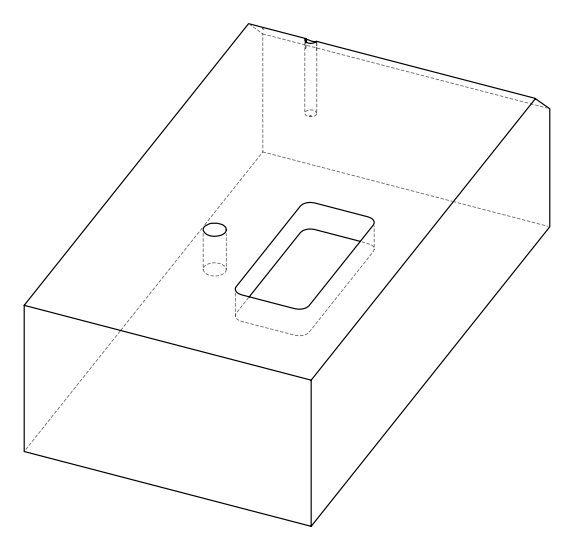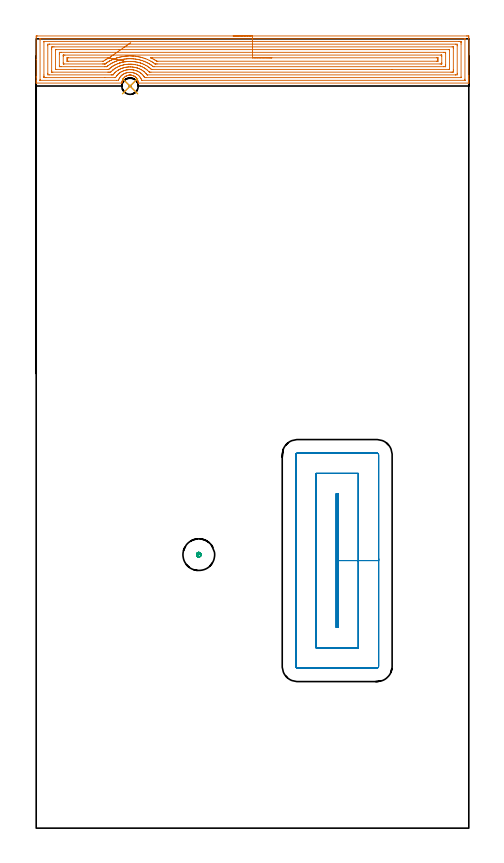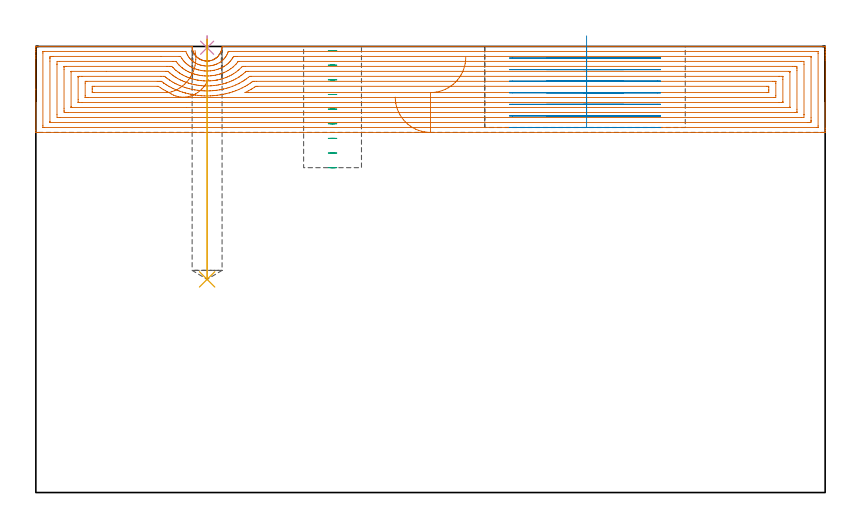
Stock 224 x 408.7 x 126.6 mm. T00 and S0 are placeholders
(PLAN: 5 operations, 3 tool changes, 27.8 min)
(1 AREA_MILL | FG_CHAMFER_SURFACE | UGT0205_001 | 16.62 min | 66853 mm3)
(2 MILL_RECTANGULAR_POCKET | POCKET_RECTANGULAR_STRAIGHT | UGT0201_132 | Follow Part, ap 3.5, ae 75% | 10.41 min | 162703 mm3)
(3 MILL_BLIND_HOLE_FROM_SOLID_MATERIAL | STEP1POCKET | UGT0201_132 | Spiral | 0.42 min | 7395 mm3)
(4 SPOT_DRILL | STEP1POCKET_1 | NXT0321_9005460120000 | 0.03 min | 193 mm3)
(5 DRILL_BLIND_HOLE_INTO_CENTER | STEP1POCKET_1 | UGT0301_480 | 0.27 min | 3598 mm3)
(TOOL UGT0205_001 | Chamfer Mill 20 x 3 x 45 deg. | D20 FL50 Z2)
(TOOL UGT0201_132 | Carbide End Mill 14.0 | D14 FL30 Z4)
(TOOL NXT0321_9005460120000 | NC Spot Drill, 142deg, 12mm, Carbide, Uncoated | D12 PA142 FL30 Z2)
(TOOL UGT0301_480 | Carbide Drill 8.5 mm | D8.5 PA118 FL75 Z2)
(OP 1 AREA_MILL)
G17 G21 G94 G90
T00 M6
G54
G17 G0 G90 X102. Y410.2 S1061 M3
G43 Z136.6 H0
Z112.2
G94 G1 X102.038 Z111.328 F250.
X102.152 Z110.464
X102.341 Z109.612
X102.603 Z108.78
X102.937 Z107.974
X103.34 Z107.2
X103.808 Z106.464
X104.34 Z105.772
X104.929 Z105.129
X105.572 Z104.54
X106.264 Z104.008
X107. Z103.54
X107.774 Z103.137
X108.58 Z102.803
X109.412 Z102.541
X110.264 Z102.352
X111.128 Z102.238
X112. Z102.2
X222.81
X223.411 Y410.197 Z102.203
X223.993 Y410.191 Z102.206
X223.996 Y410.184 Z102.213
X223.999 Y409.598 Z102.799
X224. Y409.009 Z103.388
Y389.668 Z122.727
Y389.078 Z123.316
Y388.473 Z123.924
Y388.186 Z124.21
Y387.581 Z124.815
Y387.294 Z125.101
Y386.719 Z125.68
Y386.187 Z126.212
Y385.85 Z126.541
X223.99 Y385.803 Z126.588
X223.857 Y385.8 Z126.6
X53.175
X52.858 Y385.805 Z126.591
X52.831 Y386.062 Z126.336
X52.803 Y386.285 Z126.114
X52.712 Y386.726 Z125.672
X52.675 Y386.848 Z125.55
X52.597 Y387.112 Z125.288
X52.563 Y387.226 Z125.173
X52.481 Y387.423 Z124.977
X52.386 Y387.615 Z124.784
X52.111 Y388.073 Z124.326
X51.786 Y388.504 Z123.896
X51.67 Y388.635 Z123.764
X51.562 Y388.738 Z123.661
X51.462 Y388.834 Z123.564
X51.392 Y388.892 Z123.505
X51.244 Y389.02 Z123.379
X51.174 Y389.072 Z123.328
X51.014 Y389.189 Z123.208
X50.776 Y389.346 Z123.05
X50.699 Y389.391 Z123.006
X50.501 Y389.486 Z122.911
X50.297 Y389.585 Z122.814
X49.882 Y389.74 Z122.659
X49.61 Y389.809 Z122.584
X49.438 Y389.855 Z122.541
X49.243 Y389.885 Z122.512
X49.164 Y389.896 Z122.499
X48.988 Y389.923 Z122.473
X48.765 Y389.938 Z122.453
X48.735 Z122.451
X48.719 Y389.939
X48.645 Y389.944 Z122.454
X48.541 Y389.946 Z122.45
X48.464 Y389.94 Z122.451
X48.318 Y389.935 Z122.46
X48.095 Y389.912 Z122.486
X47.955 Y389.883 Z122.509
X47.833 Y389.864 Z122.534
X47.645 Y389.829 Z122.569
X47.323 Y389.737 Z122.661
X47.201 Y389.702 Z122.696
X46.936 Y389.594 Z122.801
X46.847 Y389.559 Z122.838
X46.548 Y389.414 Z122.986
X46.504 Y389.392 Z123.008
X46.307 Y389.273 Z123.127
X46.067 Y389.104 Z123.296
X45.837 Y388.919 Z123.48
X45.748 Y388.837 Z123.561
X45.62 Y388.72 Z123.679
X45.413 Y388.508 Z123.891
X45.089 Y388.073 Z124.327
X44.891 Y387.74 Z124.659
X44.817 Y387.615 Z124.784
X44.655 Y387.253 Z125.147
X44.519 Y386.883 Z125.517
X44.482 Y386.726 Z125.673
X44.422 Y386.402 Z125.994
X44.401 Y386.283 Z126.113
X44.373 Y386.025 Z126.373
X44.341 Y385.805 Z126.592
X44.262 Y385.8 Z126.6
X0.143
X0.01 Y385.803 Z126.588
X0.007 Y385.848 Z126.544
X0. Y386.187 Z126.212
Y386.719 Z125.68
Y387.294 Z125.101
Y388.473 Z123.924
Y389.078 Z123.316
Y397.921 Z114.476
X0.001 Y409.598 Z102.799
X0.004 Y410.184 Z102.213
X0.007 Y410.191 Z102.206
X0.589 Y410.2 Z102.2
X112.
Y408.786 Z103.614
X221.708 Y408.785 Z103.615
X221.867 Y408.784 Z103.616
X221.972 Y408.78 Z103.62
X221.992 Y408.777 Z103.623
X221.995 Y408.774 Z103.626
X221.998 Y408.759 Z103.641
X221.999 Y408.706 Z103.694
X222. Y408.334 Z104.066
Y387.814 Z124.586
X221.998 Y387.294 Z125.106
X221.995 Y387.248 Z125.152
X221.991 Y387.227 Z125.173
X221.986 Y387.221 Z125.179
X221.946 Y387.219 Z125.181
X221.787 Y387.215 Z125.185
X221.708 Y387.214 Z125.186
X54.958
X54.62 Y387.221 Z125.179
X54.609 Y387.245 Z125.155
X54.59 Y387.294 Z125.106
X54.513 Y387.51 Z124.89
X54.366 Y387.886 Z124.514
X54.206 Y388.186 Z124.214
X54.066 Y388.432 Z123.968
X53.919 Y388.661 Z123.739
X53.803 Y388.82 Z123.58
X53.608 Y389.078 Z123.322
X53.412 Y389.32 Z123.08
X53.175 Y389.564 Z122.836
X52.713 Y389.97 Z122.43
X52.284 Y390.278 Z122.122
X52.044 Y390.433 Z121.967
X51.576 Y390.679 Z121.721
X51.392 Y390.761 Z121.639
X51.148 Y390.863 Z121.537
X50.673 Y391.032 Z121.368
X50.501 Y391.08 Z121.32
X50.207 Y391.157 Z121.243
X49.865 Y391.232 Z121.168
X49.61 Y391.27 Z121.13
X49.144 Y391.329 Z121.071
X48.719 Y391.352 Z121.048
X48.238 Y391.344 Z121.056
X47.827 Y391.308 Z121.092
X47.443 Y391.247 Z121.153
X46.936 Y391.145 Z121.255
X46.716 Y391.083 Z121.317
X46.423 Y390.999 Z121.401
X46.045 Y390.865 Z121.535
X46.038 Y390.863 Z121.537
X45.435 Y390.581 Z121.819
X45.153 Y390.428 Z121.972
X44.874 Y390.25 Z122.15
X44.491 Y389.97 Z122.43
X44.363 Y389.869 Z122.531
X44.262 Y389.784 Z122.616
X43.903 Y389.438 Z122.962
X43.785 Y389.317 Z123.083
X43.589 Y389.078 Z123.322
X43.371 Y388.789 Z123.611
X43.137 Y388.421 Z123.979
X42.997 Y388.186 Z124.214
X42.829 Y387.836 Z124.564
X42.594 Y387.294 Z125.106
X42.552 Y387.221 Z125.179
X41.588 Y387.214 Z125.186
X2.292 Y387.215 Z125.185
X2.133 Y387.216 Z125.184
X2.028 Y387.22 Z125.18
X2.008 Y387.223 Z125.177
X2.005 Y387.226 Z125.174
X2.002 Y387.241 Z125.159
X2.001 Y387.294 Z125.106
X2. Y387.666 Z124.734
Y408.186 Z104.214
X2.002 Y408.706 Z103.694
X2.005 Y408.752 Z103.648
X2.009 Y408.773 Z103.627
X2.014 Y408.779 Z103.621
X2.054 Y408.781 Z103.619
X2.213 Y408.785 Z103.615
X2.292 Y408.786 Z103.614
X112.
Y407.372 Z105.028
X218.954 Y407.371 Z105.029
X219.398 Y407.37 Z105.03
X219.846 Y407.367 Z105.033
X219.986 Y407.365 Z105.035
X219.995 Y407.076 Z105.324
X219.998 Y406.922 Z105.478
X220. Y406.768 Z105.632
Y406.03 Z106.37
Y388.924 Z123.476
X219.998 Y388.769 Z123.631
X219.993 Y388.667 Z123.733
X219.99 Y388.634 Z123.766
X219.984 Y388.633 Z123.767
X219.958 Y388.631 Z123.769
X219.846 Y388.629 Z123.771
X57.189
X56.74 Y388.63 Z123.77
X56.294 Y388.632 Z123.768
X56.152 Y388.635 Z123.765
X56.119 Y388.643 Z123.757
X56.08 Y388.704 Z123.696
X56.048 Y388.756 Z123.644
X55.86 Y389.067 Z123.333
X55.849 Y389.085 Z123.315
X55.645 Y389.381 Z123.019
X55.478 Y389.605 Z122.795
X55.19 Y389.97 Z122.43
X54.958 Y390.226 Z122.174
X54.631 Y390.54 Z121.86
X54.264 Y390.863 Z121.537
X54.066 Y391.013 Z121.387
X53.543 Y391.387 Z121.013
X53.175 Y391.6 Z120.8
X52.878 Y391.755 Z120.645
X52.478 Y391.949 Z120.451
X52.284 Y392.03 Z120.37
X51.838 Y392.201 Z120.199
X51.392 Y392.351 Z120.049
X50.591 Y392.557 Z119.843
X50.501 Y392.576 Z119.824
X50.11 Y392.647 Z119.753
X49.61 Y392.711 Z119.689
X49.538 Y392.719 Z119.681
X49.109 Y392.749 Z119.651
X48.719 Y392.766 Z119.634
X48.599
X48.215 Y392.758 Z119.642
X47.827 Y392.735 Z119.665
X47.747 Y392.728 Z119.672
X47.088 Y392.647 Z119.753
X46.957 Y392.625 Z119.775
X46.936 Y392.621 Z119.779
X46.225 Y392.467 Z119.933
X46.045 Y392.416 Z119.984
X45.534 Y392.265 Z120.135
X45.153 Y392.124 Z120.276
X44.893 Y392.015 Z120.385
X44.304 Y391.755 Z120.645
X44.276 Y391.741 Z120.659
X44.262 Y391.734 Z120.666
X43.925 Y391.544 Z120.856
X43.712 Y391.413 Z120.987
X43.371 Y391.185 Z121.215
X43.185 Y391.049 Z121.351
X42.94 Y390.863 Z121.537
X42.689 Y390.653 Z121.747
X42.48 Y390.46 Z121.94
X42.233 Y390.217 Z122.183
X42.009 Y389.97 Z122.43
X41.82 Y389.739 Z122.661
X41.588 Y389.434 Z122.966
X41.447 Y389.22 Z123.18
X41.081 Y388.637 Z123.763
X41.033 Y388.635 Z123.765
X40.922 Y388.631 Z123.769
X40.697 Y388.629 Z123.771
X35.517 Y388.628 Z123.772
X5.046 Y388.629 Z123.771
X4.602 Y388.63 Z123.77
X4.154 Y388.633 Z123.767
X4.014 Y388.635 Z123.765
X4.005 Y388.924 Z123.476
X4.002 Y389.078 Z123.322
X4. Y389.232 Z123.168
Y389.97 Z122.43
Y407.076 Z105.324
X4.002 Y407.231 Z105.169
X4.007 Y407.333 Z105.067
X4.01 Y407.366 Z105.034
X4.016 Y407.367 Z105.033
X4.042 Y407.369 Z105.031
X4.154 Y407.371 Z105.029
X112. Y407.372 Z105.028
Y405.957 Z106.443
X217.245
X217.982 Y405.95 Z106.45
X217.999 Y405.201 Z107.199
X218. Y405.137 Z107.263
X217.999 Y390.863 Z121.537
X217.984 Y390.05 Z122.35
X217.172 Y390.043 Z122.357
X217.099
X57.631
X57.558 Y390.044 Z122.356
X57.47 Y390.047 Z122.353
X57.431 Y390.049 Z122.351
X57.334 Y390.169 Z122.231
X57.248 Y390.277 Z122.123
X56.963 Y390.639 Z121.761
X56.766 Y390.863 Z121.537
X56.74 Y390.89 Z121.51
X55.994 Y391.61 Z120.79
X55.849 Y391.736 Z120.664
X55.826 Y391.755 Z120.645
X55.323 Y392.123 Z120.277
X54.958 Y392.379 Z120.021
X54.521 Y392.647 Z119.753
X54.066 Y392.889 Z119.511
X53.586 Y393.128 Z119.272
X53.175 Y393.297 Z119.103
X52.527 Y393.539 Z118.861
X52.284 Y393.621 Z118.779
X52.164 Y393.659 Z118.741
X51.392 Y393.853 Z118.547
X50.987 Y393.945 Z118.455
X50.501 Y394.028 Z118.372
X49.939 Y394.101 Z118.299
X49.61 Y394.133 Z118.267
X48.978 Y394.171 Z118.229
X48.719 Y394.18 Z118.22
X48.089 Y394.169 Z118.231
X47.827 Y394.153 Z118.247
X47.266 Y394.101 Z118.299
X46.936 Y394.058 Z118.342
X46.483 Y393.993 Z118.407
X46.045 Y393.905 Z118.495
X45.743 Y393.841 Z118.559
X45.479 Y393.779 Z118.621
X45.153 Y393.69 Z118.71
X45.037 Y393.656 Z118.744
X44.656 Y393.539 Z118.861
X44.367 Y393.434 Z118.966
X44.262 Y393.392 Z119.008
X43.738 Y393.171 Z119.229
X43.371 Y393.005 Z119.395
X43.127 Y392.891 Z119.509
X42.667 Y392.647 Z119.753
X42.549 Y392.578 Z119.822
X42.48 Y392.535 Z119.865
X42.012 Y392.223 Z120.177
X41.588 Y391.917 Z120.483
X41.497 Y391.847 Z120.553
X41.385 Y391.755 Z120.645
X41.017 Y391.434 Z120.966
X40.697 Y391.134 Z121.266
X40.563 Y390.996 Z121.404
X40.442 Y390.863 Z121.537
X40.148 Y390.52 Z121.88
X39.806 Y390.092 Z122.308
X39.764 Y390.05 Z122.35
X39.728 Y390.048 Z122.352
X38.914 Y390.043 Z122.357
X38.842
X6.755
X6.017 Y390.05 Z122.35
X6.001 Y390.799 Z121.601
X6. Y390.863 Z121.537
X6.001 Y405.137 Z107.263
X6.016 Y405.95 Z106.45
X6.828 Y405.957 Z106.443
X6.901
X112.
Y404.543 Z107.857
X215.389
X215.986 Y404.54 Z107.86
X215.989 Y404.538 Z107.862
X215.996 Y404.53 Z107.87
X215.998 Y404.245 Z108.155
X216. Y403.634 Z108.766
X215.999 Y392.647 Z119.753
X215.997 Y392.039 Z120.361
X215.99 Y391.755 Z120.645
X215.975 Y391.464 Z120.936
X215.684 Y391.46 Z120.94
X215.389 Y391.458 Z120.942
X214.795 Y391.457 Z120.943
X59.414
X58.817 Y391.46 Z120.94
X58.672 Y391.464 Z120.936
X58.602 Y391.468 Z120.932
X58.523 Y391.546 Z120.854
X58.314 Y391.755 Z120.645
X57.631 Y392.411 Z119.989
X57.368 Y392.647 Z119.753
X56.74 Y393.121 Z119.279
X56.12 Y393.539 Z118.861
X55.849 Y393.705 Z118.695
X55.471 Y393.917 Z118.483
X54.958 Y394.174 Z118.226
X54.394 Y394.431 Z117.969
X54.066 Y394.564 Z117.836
X53.85 Y394.648 Z117.752
X53.175 Y394.883 Z117.517
X52.898 Y394.972 Z117.428
X52.538 Y395.069 Z117.331
X52.284 Y395.131 Z117.269
X51.472 Y395.323 Z117.077
X51.392 Y395.338 Z117.062
X51.375 Y395.34 Z117.06
X50.896 Y395.414 Z116.986
X50.501 Y395.469 Z116.931
X50.336 Y395.488 Z116.912
X49.61 Y395.552 Z116.848
X49.366 Y395.567 Z116.833
X48.719 Y395.594 Z116.806
X48.452 Y395.59 Z116.81
X47.827 Y395.573 Z116.827
X47.593 Y395.558 Z116.842
X46.936 Y395.496 Z116.904
X46.782 Y395.478 Z116.922
X46.045 Y395.377 Z117.023
X45.998 Y395.37 Z117.03
X45.755 Y395.323 Z117.077
X45.259 Y395.218 Z117.182
X45.153 Y395.194 Z117.206
X44.547 Y395.038 Z117.362
X44.262 Y394.955 Z117.445
X43.861 Y394.833 Z117.567
X43.371 Y394.657 Z117.743
X43.208 Y394.594 Z117.806
X42.808 Y394.431 Z117.969
X42.579 Y394.331 Z118.069
X42.48 Y394.286 Z118.114
X41.973 Y394.046 Z118.354
X41.588 Y393.841 Z118.559
X41.394 Y393.734 Z118.666
X41.073 Y393.539 Z118.861
X40.845 Y393.391 Z119.009
X40.697 Y393.292 Z119.108
X40.323 Y393.021 Z119.379
X39.824 Y392.647 Z119.753
X39.814 Y392.639 Z119.761
X39.806 Y392.632 Z119.768
X39.346 Y392.215 Z120.185
X38.914 Y391.807 Z120.593
X38.889 Y391.781 Z120.619
X38.864 Y391.755 Z120.645
X38.601 Y391.47 Z120.93
X38.315 Y391.463 Z120.937
X38.023 Y391.46 Z120.94
X37.429 Y391.457 Z120.943
X37.132
X8.611
X8.014 Y391.46 Z120.94
X8.011 Y391.462 Z120.938
X8.004 Y391.47 Z120.93
X8.001 Y391.755 Z120.645
X8. Y392.366 Z120.034
Y403.353 Z109.047
X8.003 Y403.961 Z108.439
X8.01 Y404.245 Z108.155
X8.025 Y404.536 Z107.864
X8.316 Y404.54 Z107.86
X8.611 Y404.542 Z107.858
X9.204 Y404.543 Z107.857
X112.
Y403.129 Z109.271
X213.831
X213.953 Y403.127 Z109.273
X213.982 Y403.125 Z109.275
X213.99 Y403.122 Z109.278
X213.994 Y403.116 Z109.284
X213.997 Y403.089 Z109.311
X214. Y402.96 Z109.44
Y393.146 Z119.254
X213.997 Y393.014 Z119.386
X213.993 Y392.91 Z119.49
X213.99 Y392.881 Z119.519
X213.979 Y392.878 Z119.522
X213.94 Y392.876 Z119.524
X213.607 Y392.872 Z119.528
X184.264 Y392.871 Z119.529
X60.305
X60.08 Y392.872 Z119.528
X59.748 Y392.876 Z119.524
X59.669 Y392.878 Z119.522
X59.568 Y392.96 Z119.44
X59.414 Y393.095 Z119.305
X58.92 Y393.539 Z118.861
X58.523 Y393.846 Z118.554
X58.187 Y394.097 Z118.303
X57.708 Y394.431 Z117.969
X57.631 Y394.483 Z117.917
X57.478 Y394.585 Z117.815
X56.74 Y395.005 Z117.395
X56.124 Y395.323 Z117.077
X55.849 Y395.455 Z116.945
X55.606 Y395.566 Z116.834
X54.958 Y395.829 Z116.571
X54.158 Y396.124 Z116.276
X54.066 Y396.155 Z116.245
X53.878 Y396.216 Z116.184
X53.175 Y396.406 Z115.994
X52.918 Y396.473 Z115.927
X52.284 Y396.617 Z115.783
X51.781 Y396.719 Z115.681
X51.392 Y396.784 Z115.616
X50.735 Y396.874 Z115.526
X50.501 Y396.898 Z115.502
X49.752 Y396.966 Z115.434
X49.61 Y396.974 Z115.426
X48.817 Y397.009 Z115.391
X48.719 Y397.01 Z115.39
X47.94 Y396.995 Z115.405
X47.827 Y396.989 Z115.411
X47.104 Y396.939 Z115.461
X46.936 Y396.923 Z115.477
X46.302 Y396.851 Z115.549
X46.045 Y396.816 Z115.584
X45.522 Y396.739 Z115.661
X45.153 Y396.666 Z115.734
X44.781 Y396.589 Z115.811
X44.262 Y396.468 Z115.932
X44.061 Y396.417 Z115.983
X43.371 Y396.231 Z116.17
X43.359 Y396.227 Z116.173
X43.322 Y396.216 Z116.184
X42.695 Y396. Z116.4
X42.48 Y395.923 Z116.477
X42.052 Y395.752 Z116.648
X41.588 Y395.558 Z116.842
X41.425 Y395.487 Z116.913
X41.068 Y395.323 Z117.077
X40.818 Y395.202 Z117.198
X40.697 Y395.14 Z117.26
X40.239 Y394.89 Z117.51
X39.806 Y394.634 Z117.766
X39.681 Y394.556 Z117.844
X39.49 Y394.431 Z117.969
X39.15 Y394.196 Z118.204
X38.914 Y394.028 Z118.372
X38.637 Y393.817 Z118.583
X38.283 Y393.539 Z118.861
X38.141 Y393.421 Z118.979
X38.023 Y393.319 Z119.081
X37.67 Y393.001 Z119.399
X37.588 Y392.928 Z119.472
X37.539 Y392.886 Z119.514
X37.465 Y392.878 Z119.522
X37.132 Y392.874 Z119.526
X36.907 Y392.872 Z119.528
X20.002 Y392.871 Z119.529
X10.169
X10.047 Y392.873 Z119.527
X10.018 Y392.875 Z119.525
X10.01 Y392.878 Z119.522
X10.006 Y392.884 Z119.516
X10.003 Y392.911 Z119.489
X10. Y393.04 Z119.36
Y402.854 Z109.546
X10.002 Y402.986 Z109.414
X10.007 Y403.09 Z109.31
X10.01 Y403.119 Z109.281
X10.021 Y403.122 Z109.278
X10.06 Y403.124 Z109.276
X10.393 Y403.128 Z109.272
X42.758 Y403.129 Z109.271
X112.
Y401.715 Z110.685
X210.933
X211.68 Y401.713 Z110.687
X211.824 Y401.711 Z110.689
X211.968 Y401.708 Z110.692
X211.991 Y401.701 Z110.699
X211.994 Y401.674 Z110.726
X211.998 Y401.627 Z110.773
X211.999 Y401.569 Z110.831
X212. Y401.393 Z111.007
Y395.148 Z117.252
X211.997 Y394.431 Z117.969
X211.994 Y394.343 Z118.057
X211.99 Y394.301 Z118.099
X211.984 Y394.292 Z118.108
X211.966 Y394.29 Z118.11
X211.824 Y394.287 Z118.113
X211.079 Y394.285 Z118.115
X210.933
X61.197
X61.051 Y394.286 Z118.114
X60.759 Y394.29 Z118.11
X60.678 Y394.292 Z118.108
X60.634 Y394.306 Z118.094
X60.305 Y394.568 Z117.832
X59.715 Y395.022 Z117.378
X59.414 Y395.232 Z117.168
X59.279 Y395.323 Z117.077
X58.822 Y395.624 Z116.776
X58.523 Y395.801 Z116.599
X57.794 Y396.216 Z116.184
X57.631 Y396.303 Z116.097
X57.453 Y396.395 Z116.005
X56.74 Y396.727 Z115.673
X55.857 Y397.1 Z115.3
X55.836 Y397.108 Z115.292
X54.958 Y397.416 Z114.984
X54.511 Y397.555 Z114.845
X54.066 Y397.677 Z114.723
X53.3 Y397.875 Z114.525
X53.175 Y397.904 Z114.496
X52.75 Y398. Z114.4
X52.284 Y398.091 Z114.309
X52.173 Y398.111 Z114.289
X51.392 Y398.225 Z114.175
X51.133 Y398.26 Z114.14
X50.501 Y398.323 Z114.077
X50.148 Y398.354 Z114.046
X49.61 Y398.389 Z114.011
X49.203 Y398.407 Z113.993
X48.719 Y398.423 Z113.977
X48.303 Y398.416 Z113.984
X47.827 Y398.403 Z113.997
X47.445 Y398.383 Z114.017
X46.936 Y398.348 Z114.052
X46.618 Y398.319 Z114.081
X46.045 Y398.255 Z114.145
X45.819 Y398.226 Z114.174
X45.153 Y398.131 Z114.269
X45.041 Y398.113 Z114.287
X44.447 Y398. Z114.4
X44.294 Y397.968 Z114.432
X44.262 Y397.961 Z114.439
X43.574 Y397.797 Z114.603
X43.371 Y397.744 Z114.656
X42.874 Y397.606 Z114.794
X42.48 Y397.491 Z114.909
X42.191 Y397.396 Z115.004
X41.588 Y397.194 Z115.206
X41.525 Y397.171 Z115.229
X41.363 Y397.108 Z115.292
X40.892 Y396.913 Z115.487
X40.697 Y396.83 Z115.57
X40.273 Y396.64 Z115.76
X39.806 Y396.426 Z115.974
X39.665 Y396.357 Z116.043
X39.389 Y396.216 Z116.184
X39.082 Y396.048 Z116.352
X38.914 Y395.952 Z116.448
X38.523 Y395.715 Z116.685
X38.023 Y395.399 Z117.001
X37.978 Y395.369 Z117.031
X37.913 Y395.323 Z117.077
X37.46 Y394.995 Z117.405
X37.132 Y394.752 Z117.648
X36.95 Y394.613 Z117.787
X36.713 Y394.431 Z117.969
X36.528 Y394.292 Z118.108
X36.383 Y394.288 Z118.112
X36.241 Y394.287 Z118.113
X35.495 Y394.285 Z118.115
X35.349
X13.067
X12.32 Y394.287 Z118.113
X12.176 Y394.289 Z118.111
X12.032 Y394.292 Z118.108
X12.009 Y394.299 Z118.101
X12.006 Y394.326 Z118.074
X12.002 Y394.373 Z118.027
X12.001 Y394.431 Z117.969
X12. Y394.607 Z117.793
Y400.852 Z111.548
X12.003 Y401.569 Z110.831
X12.006 Y401.657 Z110.743
X12.01 Y401.699 Z110.701
X12.016 Y401.708 Z110.692
X12.034 Y401.71 Z110.69
X12.176 Y401.713 Z110.687
X12.921 Y401.715 Z110.685
X13.067
X112.
Y400.3 Z112.1
X209.526
X209.871 Y400.298 Z112.102
X209.932 Y400.297 Z112.103
X209.99 Y400.294 Z112.106
X210. Y399.784 Z112.616
Y396.257 Z116.143
X209.999 Y395.79 Z116.61
X209.997 Y395.737 Z116.663
X209.992 Y395.712 Z116.688
X209.989 Y395.707 Z116.693
X209.974 Y395.705 Z116.695
X209.838 Y395.701 Z116.699
X209.666 Y395.7 Z116.7
X209.15
X62.603
X62.088 Y395.701 Z116.699
X61.709 Y395.703 Z116.697
X61.585 Y395.706 Z116.694
X61.552 Y395.712 Z116.688
X61.49 Y395.755 Z116.645
X61.393 Y395.824 Z116.576
X61.197 Y395.967 Z116.433
X60.843 Y396.216 Z116.184
X60.305 Y396.579 Z115.821
X59.98 Y396.783 Z115.617
X59.395 Y397.127 Z115.273
X58.523 Y397.583 Z114.817
X57.623 Y398.008 Z114.392
X56.74 Y398.361 Z114.039
X56.169 Y398.572 Z113.828
X55.849 Y398.682 Z113.718
X55.183 Y398.892 Z113.508
X54.958 Y398.956 Z113.444
X54.87 Y398.979 Z113.421
X54.066 Y399.179 Z113.221
X53.69 Y399.269 Z113.131
X53.175 Y399.379 Z113.021
X52.576 Y399.492 Z112.908
X52.284 Y399.538 Z112.862
X51.528 Y399.649 Z112.751
X51.392 Y399.665 Z112.735
X50.534 Y399.751 Z112.649
X50.501 Y399.754 Z112.646
X50.092 Y399.784 Z112.616
X49.61 Y399.812 Z112.588
X49.581 Y399.814 Z112.586
X48.661 Y399.842 Z112.558
X47.789 Y399.823 Z112.577
X47.064 Y399.784 Z112.616
X46.944 Y399.776 Z112.624
X46.936 Y399.775 Z112.625
X46.129 Y399.7 Z112.7
X46.045 Y399.691 Z112.709
X45.337 Y399.601 Z112.799
X45.153 Y399.575 Z112.825
X44.562 Y399.484 Z112.916
X44.262 Y399.426 Z112.974
X43.818 Y399.337 Z113.063
X43.371 Y399.238 Z113.162
X43.091 Y399.172 Z113.228
X42.48 Y399.02 Z113.38
X42.379 Y398.993 Z113.407
X42.017 Y398.892 Z113.508
X41.687 Y398.793 Z113.607
X41.588 Y398.762 Z113.638
X41.021 Y398.568 Z113.832
X40.697 Y398.455 Z113.945
X40.369 Y398.328 Z114.072
X39.806 Y398.103 Z114.297
X39.733 Y398.073 Z114.327
X39.563 Y398. Z114.4
X39.116 Y397.798 Z114.602
X38.914 Y397.705 Z114.695
X38.511 Y397.511 Z114.889
X38.023 Y397.258 Z115.142
X37.925 Y397.206 Z115.194
X37.751 Y397.108 Z115.292
X37.363 Y396.876 Z115.524
X37.132 Y396.735 Z115.665
X36.818 Y396.53 Z115.87
X36.346 Y396.216 Z116.184
X36.284 Y396.173 Z116.227
X36.241 Y396.142 Z116.258
X35.769 Y395.796 Z116.604
X35.7 Y395.746 Z116.654
X35.657 Y395.719 Z116.681
X35.635 Y395.707 Z116.693
X35.606 Y395.705 Z116.695
X35.349 Y395.701 Z116.699
X34.973 Y395.7 Z116.7
X34.458
X14.474
X14.129 Y395.702 Z116.698
X14.068 Y395.703 Z116.697
X14.01 Y395.706 Z116.694
X14. Y396.216 Z116.184
Y399.743 Z112.657
X14.001 Y400.21 Z112.19
X14.003 Y400.263 Z112.137
X14.008 Y400.288 Z112.112
X14.011 Y400.293 Z112.107
X14.026 Y400.295 Z112.105
X14.162 Y400.299 Z112.101
X14.334 Y400.3 Z112.1
X14.85
X112.
Y398.886 Z113.514
X207.368
X207.811 Y398.885 Z113.515
X207.92 Y398.883 Z113.517
X207.973 Y398.88 Z113.52
X207.99 Y398.878 Z113.522
X207.992 Y398.858 Z113.542
X207.996 Y398.748 Z113.652
X208. Y398.26 Z114.14
Y398. Z114.4
X207.998 Y397.369 Z115.031
X207.992 Y397.157 Z115.244
X207.99 Y397.125 Z115.276
X207.974 Y397.121 Z115.279
X207.921 Y397.118 Z115.282
X207.81 Y397.115 Z115.285
X207.368 Y397.114 Z115.286
X62.979
X62.531 Y397.119 Z115.281
X62.424 Y397.121 Z115.279
X62.291 Y397.206 Z115.194
X62.088 Y397.338 Z115.062
X61.415 Y397.781 Z114.619
X61.197 Y397.912 Z114.488
X61.043 Y398. Z114.4
X60.305 Y398.404 Z113.996
X59.456 Y398.85 Z113.55
X59.43 Y398.863 Z113.537
X59.414 Y398.873 Z113.527
X59.413 Y398.878 Z113.522
X59.414 Y398.882 Z113.518
X59.421 Y398.885 Z113.515
X59.436 Y398.886 Z113.514
X60.305
X112.
X112.872 Z113.552
X113.736 Z113.666
X114.588 Z113.854
X115.42 Z114.117
X116.226 Z114.451
X117. Z114.853
X117.736 Z115.322
X118.428 Z115.853
X119.071 Z116.443
X119.66 Z117.086
X120.192 Z117.778
X120.66 Z118.514
X121.063 Z119.288
X121.397 Z120.094
X121.659 Z120.926
X121.848 Z121.777
X121.962 Z122.642
X122. Z123.514
G0 Z136.6
X48.949 Y406.718
Z117.213
G1 X48.567 Y406.45 Z116.477
X48.134 Y406.146 Z115.783
X47.652 Y405.808 Z115.139
X47.127 Y405.44 Z114.548
X46.561 Y405.043 Z114.015
X45.96 Y404.621 Z113.545
X45.327 Y404.177 Z113.14
X44.668 Y403.715 Z112.804
X43.987 Y403.237 Z112.54
X43.29 Y402.749 Z112.349
X42.582 Y402.252 Z112.233
X41.869 Y401.752 Z112.193
X41.155 Y401.251 Z112.229
X40.447 Y400.754 Z112.341
X39.749 Y400.265 Z112.528
X39.068 Y399.787 Z112.789
X38.407 Y399.323 Z113.121
X37.773 Y398.878 Z113.522
X37.762 Y398.871 Z113.529
X37.726 Y398.851 Z113.549
X37.356 Y398.668 Z113.732
X37.221 Y398.601 Z113.799
X37.132 Y398.554 Z113.846
X36.774 Y398.358 Z114.042
X36.277 Y398.083 Z114.317
X36.137 Y398. Z114.4
X35.655 Y397.694 Z114.706
X35.349 Y397.497 Z114.903
X34.785 Y397.123 Z115.277
X34.452 Y397.114 Z115.286
X16.632
X16.189 Y397.115 Z115.285
X16.08 Y397.117 Z115.283
X16.027 Y397.12 Z115.28
X16.01 Y397.122 Z115.278
X16.008 Y397.141 Z115.259
X16.004 Y397.252 Z115.148
X16. Y397.74 Z114.66
Y398. Z114.4
X16.002 Y398.631 Z113.769
X16.008 Y398.843 Z113.557
X16.01 Y398.875 Z113.525
X16.026 Y398.879 Z113.521
X16.079 Y398.882 Z113.518
X16.19 Y398.885 Z113.515
X16.632 Y398.886 Z113.514
X37.132
X37.56 Y398.883 Z113.517
X37.769 Y398.879 Z113.521
X37.773 Y398.878 Z113.522
X38.594 Y398.691 Z113.748
X39.393 Y398.508 Z114.047
X40.164 Y398.332 Z114.417
X40.9 Y398.164 Z114.853
X41.596 Y398.005 Z115.355
X42.247 Y397.857 Z115.916
X42.848 Y397.719 Z116.533
X43.394 Y397.595 Z117.202
X43.881 Y397.483 Z117.917
X44.306 Y397.387 Z118.673
X44.665 Y397.305 Z119.464
X44.955 Y397.238 Z120.284
X45.174 Y397.188 Z121.127
X45.321 Y397.155 Z121.986
X45.395 Y397.138 Z122.855
X45.394 Z123.728
X45.319 Y397.155 Z124.597
X45.17 Y397.189 Z125.456
G0 Z136.6
M5
M2
(OP 2 MILL_RECTANGULAR_POCKET)
G17 G21 G94 G90
T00 M6
G54
G17 G0 G90 X156.3 Y115.091 S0 M3
G43 Z136.6 H0
Z129.6
G94 G1 Y138.55 Z123.314 F250.
Y173.2 F500.
X155.4
Y103.9
X156.3
Y138.55
X166.8
Y183.7
X144.9
Y93.4
X166.8
Y138.55
X177.3
Y193.3
G3 X176.4 Y194.2 R0.9
G1 X135.3
G3 X134.4 Y193.3 R0.9
G1 Y83.8
G3 X135.3 Y82.9 R0.9
G1 X176.4
G3 X177.3 Y83.8 R0.9
G1 Y138.55
Y139.55
G0 X156.3 Y115.091 Z126.314
G1 Y138.55 Z120.028 F250.
Y173.2 F500.
X155.4
Y103.9
X156.3
Y138.55
X166.8
Y183.7
X144.9
Y93.4
X166.8
Y138.55
X177.3
Y193.3
G3 X176.4 Y194.2 R0.9
G1 X135.3
G3 X134.4 Y193.3 R0.9
G1 Y83.8
G3 X135.3 Y82.9 R0.9
G1 X176.4
G3 X177.3 Y83.8 R0.9
G1 Y138.55
Y139.55
G0 X156.3 Y115.091 Z123.028
G1 Y138.55 Z116.743 F250.
Y173.2 F500.
X155.4
Y103.9
X156.3
Y138.55
X166.8
Y183.7
X144.9
Y93.4
X166.8
Y138.55
X177.3
Y193.3
G3 X176.4 Y194.2 R0.9
G1 X135.3
G3 X134.4 Y193.3 R0.9
G1 Y83.8
G3 X135.3 Y82.9 R0.9
G1 X176.4
G3 X177.3 Y83.8 R0.9
G1 Y138.55
Y139.55
G0 X156.3 Y115.091 Z119.743
G1 Y138.55 Z113.457 F250.
Y173.2 F500.
X155.4
Y103.9
X156.3
Y138.55
X166.8
Y183.7
X144.9
Y93.4
X166.8
Y138.55
X177.3
Y193.3
G3 X176.4 Y194.2 R0.9
G1 X135.3
G3 X134.4 Y193.3 R0.9
G1 Y83.8
G3 X135.3 Y82.9 R0.9
G1 X176.4
G3 X177.3 Y83.8 R0.9
G1 Y138.55
Y139.55
G0 X156.3 Y115.091 Z116.457
G1 Y138.55 Z110.171 F250.
Y173.2 F500.
X155.4
Y103.9
X156.3
Y138.55
X166.8
Y183.7
X144.9
Y93.4
X166.8
Y138.55
X177.3
Y193.3
G3 X176.4 Y194.2 R0.9
G1 X135.3
G3 X134.4 Y193.3 R0.9
G1 Y83.8
G3 X135.3 Y82.9 R0.9
G1 X176.4
G3 X177.3 Y83.8 R0.9
G1 Y138.55
Y139.55
G0 X156.3 Y115.091 Z113.171
G1 Y138.55 Z106.886 F250.
Y173.2 F500.
X155.4
Y103.9
X156.3
Y138.55
X166.8
Y183.7
X144.9
Y93.4
X166.8
Y138.55
X177.3
Y193.3
G3 X176.4 Y194.2 R0.9
G1 X135.3
G3 X134.4 Y193.3 R0.9
G1 Y83.8
G3 X135.3 Y82.9 R0.9
G1 X176.4
G3 X177.3 Y83.8 R0.9
G1 Y138.55
Y139.55
G0 X156.3 Y115.091 Z109.886
G1 Y138.55 Z103.6 F250.
Y173.2 F500.
X155.4
Y103.9
X156.3
Y138.55
X166.8
Y183.7
X144.9
Y93.4
X166.8
Y138.55
X177.3
Y193.3
G3 X176.4 Y194.2 R0.9
G1 X135.3
G3 X134.4 Y193.3 R0.9
G1 Y83.8
G3 X135.3 Y82.9 R0.9
G1 X176.4
G3 X177.3 Y83.8 R0.9
G1 Y138.55
Y139.55
G0 Z136.6
M5
M2
(OP 3 MILL_BLIND_HOLE_FROM_SOLID_MATERIAL)
G17 G21 G94 G90
T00 M6
G54
G17 G0 G90 X84.2 Y141.6 S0 M3
G43 Z136.6 H0
Z125.444
G94 G3 X84.8 Y142.2 R0.6 F250.
X84.2 Y142.8 R0.6
X83. Y141.6 R1.2
X84.2 Y142.8 R-1.2
X83.6 Y142.2 R0.6
X84.2 Y141.6 R0.6
G0 Z121.289
G3 X84.8 Y142.2 R0.6
X84.2 Y142.8 R0.6
X83. Y141.6 R1.2
X84.2 Y142.8 R-1.2
X83.6 Y142.2 R0.6
X84.2 Y141.6 R0.6
G0 Z117.133
G3 X84.8 Y142.2 R0.6
X84.2 Y142.8 R0.6
X83. Y141.6 R1.2
X84.2 Y142.8 R-1.2
X83.6 Y142.2 R0.6
X84.2 Y141.6 R0.6
G0 Z112.978
G3 X84.8 Y142.2 R0.6
X84.2 Y142.8 R0.6
X83. Y141.6 R1.2
X84.2 Y142.8 R-1.2
X83.6 Y142.2 R0.6
X84.2 Y141.6 R0.6
G0 Z108.822
G3 X84.8 Y142.2 R0.6
X84.2 Y142.8 R0.6
X83. Y141.6 R1.2
X84.2 Y142.8 R-1.2
X83.6 Y142.2 R0.6
X84.2 Y141.6 R0.6
G0 Z104.667
G3 X84.8 Y142.2 R0.6
X84.2 Y142.8 R0.6
X83. Y141.6 R1.2
X84.2 Y142.8 R-1.2
X83.6 Y142.2 R0.6
X84.2 Y141.6 R0.6
G0 Z100.511
G3 X84.8 Y142.2 R0.6
X84.2 Y142.8 R0.6
X83. Y141.6 R1.2
X84.2 Y142.8 R-1.2
X83.6 Y142.2 R0.6
X84.2 Y141.6 R0.6
G0 Z96.356
G3 X84.8 Y142.2 R0.6
X84.2 Y142.8 R0.6
X83. Y141.6 R1.2
X84.2 Y142.8 R-1.2
X83.6 Y142.2 R0.6
X84.2 Y141.6 R0.6
G0 Z92.2
G3 X84.8 Y142.2 R0.6
X84.2 Y142.8 R0.6
X83. Y141.6 R1.2
X84.2 Y142.8 R-1.2
X83.6 Y142.2 R0.6
X84.2 Y141.6 R0.6
G0 Z136.6
M5
M2
(OP 4 SPOT_DRILL)
G17 G21 G94 G90
T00 M6
G54
G17 G0 G90 X48.6 Y384.2 S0 M3
G43 Z136.6 H0
G94 G81 G98 Z126.234 F250. R129.6
G80
M5
M2
(OP 5 DRILL_BLIND_HOLE_INTO_CENTER)
G17 G21 G94 G90
T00 M6
G54
G17 G0 G90 X48.6 Y384.2 S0 M3
G43 Z136.6 H0
G94 G81 G98 Z60.5 F250. R128.6
G80
M5
M2
